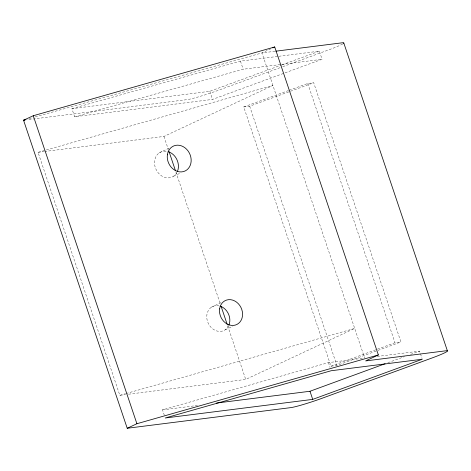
<?xml version="1.0" encoding="UTF-8"?>
<svg xmlns="http://www.w3.org/2000/svg" width="471" height="471" viewBox="0 0 471 471"><rect width="100%" height="100%" fill="white"/><g stroke="black" fill="none" stroke-linecap="round" stroke-linejoin="round"><path stroke-width="0.35" stroke-dasharray="2.35 1.77" d="M270.89 48.754L261.976 52.929L33.453 117.432M44.592 151.503L163.937 136.443L272.915 85.434L38.039 152.327L119.817 395.31L125.639 394.58M159.363 152.769L168.918 148.3M173.581 176.248L180.587 172.969M211.432 307.169L221.623 302.4M225.162 329.841L232.804 326.268M128.548 394.209L245.709 379.426L354.692 328.417L126.181 393.497M278.814 56.273L319.356 51.162L322.087 59.287L212.515 99.416L74.642 116.79L71.91 108.666L209.783 91.292L281.452 65.045M282.141 64.792L319.356 51.162M280.021 67.706L218.691 90.179A25.793 1.89 -18.6 0 1 187.016 99.646L26.47 119.864M282.777 66.699L328.258 50.032A25.793 1.89 -18.6 0 0 342.841 43.856M376.152 351.072L336.912 365.449L330.972 366.197L243.731 106.964L288.476 90.567M289.165 90.314L307.751 83.502L313.692 82.755L400.933 341.993L376.841 350.818M243.731 106.964L249.665 106.216L313.692 82.755M330.972 366.197L394.998 342.741L400.933 341.993M387.857 362.729L404.395 356.671M410.594 354.398L419.555 351.113L420.238 353.144M119.817 395.31L125.474 393.697M164.326 415.287L162.501 409.87L328.411 362.617L363.412 358.195M29.208 118.633L32.746 117.632M71.91 108.666L240.445 61.112L278.09 56.367M74.642 116.79L243.177 69.237L280.822 64.492M275.093 51.274L261.976 52.929L364.695 358.154M281.546 64.397L322.087 59.287M38.039 152.327L43.862 151.591M377.265 356.453L419.555 351.113M162.501 409.87L197.549 405.449M420.468 353.821L422.063 358.561M307.751 83.502L394.998 342.741M240.445 61.112L243.177 69.237M249.665 106.216L336.912 365.449M328.411 362.617L330.006 367.356M209.783 91.292L212.515 99.416M163.937 136.443L168.388 149.672M175.889 171.95L220.169 303.536M227.67 325.814L245.709 379.426M228.635 325.785A13.288 11.139 64.9 0 1 214.629 330.094A13.288 11.139 64.9 0 1 206.94 314.445A13.288 11.139 64.9 0 1 218.815 305.785M176.878 172.616A13.753 11.534 64.9 0 1 161.889 176.066A13.753 11.534 64.9 0 1 154.947 159.216A13.753 11.534 64.9 0 1 168.247 151.662"/><path stroke-width="0.71" d="M272.803 47.859L274.711 46.965L378.36 354.957L365.626 360.921L445.778 350.807A25.793 1.89 -18.6 0 1 431.907 358.025L322.341 398.172A25.793 1.89 -18.6 0 1 290.666 407.639L127.223 428.263L23.55 120.229L33.253 115.736L274.711 46.965M127.223 428.263L136.908 423.729L378.36 354.957M216.53 403.052L309.989 391.26L385.101 363.736M312.72 399.384L422.287 359.238L331.148 370.742L165.233 417.995L312.72 399.384L309.989 391.26M25.675 119.628L23.55 120.229L25.01 120.046M275.823 51.18L342.129 42.814A25.793 1.89 -18.6 0 1 343.53 43.373M343.801 43.02L447.45 351.013M169.095 151.756L175.418 170.555M221.105 306.321L227.199 324.425M33.253 115.736L136.908 423.729M220.016 306.097A13.288 11.139 64.9 0 1 228.888 325.22M168.247 151.662A13.753 11.534 64.9 0 1 177.437 171.462M219.61 308.917A13.288 11.139 64.9 0 0 235.259 325.102A13.288 11.139 64.9 0 0 238.232 303.612A13.288 11.139 64.9 0 0 219.61 308.917M167.382 154.794A13.753 11.534 64.9 0 0 183.584 171.55A13.753 11.534 64.9 0 0 186.663 149.301A13.753 11.534 64.9 0 0 167.382 154.794"/></g></svg>
